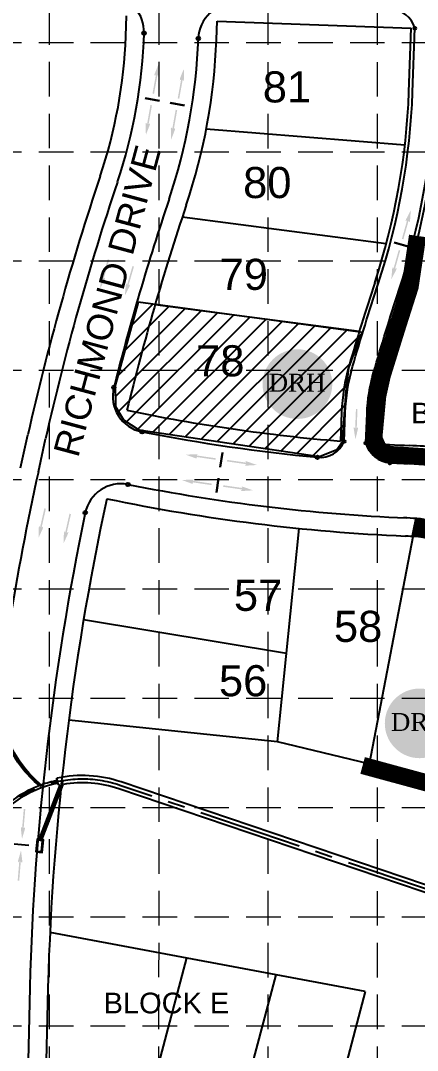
# Model space of a CAD drawing. Header units: inches. Extents: x 3312 to 5850, y 7905 to 11961.
# Drawn here: x 4058 to 4288, y 9982 to 10578 of the extents above; entities that cross this region are included whole.
import ezdxf
from ezdxf.enums import TextEntityAlignment as Align

# ---------------------------------------------------------------- set-up
doc = ezdxf.new("R2010")
doc.units = ezdxf.units.IN
doc.header["$LTSCALE"] = 80
doc.header["$MEASUREMENT"] = 0
doc.linetypes.add('CENTER2', pattern=[1.125, 0.75, -0.125, 0.125, -0.125])
doc.linetypes.add('HIDDEN', pattern=[0.375, 0.25, -0.125])
for name, color, linetype in [('1 BLOCK NUMBER', 7, 'Continuous'), ('1 LOT NUMBER', 7, 'Continuous'), ('BASE', 7, 'Continuous'), ('ECB', 84, 'Continuous'), ('grid', 254, 'HIDDEN'), ('LEGEND', 7, 'Continuous'), ('LOT NUM', 7, 'Continuous'), ('LOTLINE', 7, 'Continuous'), ('PAVING', 7, 'Continuous'), ('ROW', 7, 'Continuous'), ('SILT', 200, 'Continuous'), ('SODDED LOT', 2, 'Continuous'), ('STORM', 250, 'Continuous'), ('STORM CL', 7, 'CENTER2'), ('STORM INLET', 250, 'Continuous')]:
    doc.layers.add(name, color=color, linetype=linetype)
doc.styles.add('DRHorton', font='dutcheb.ttf')
doc.styles.get("Standard").update_dxf_attribs({"font": 'ARIAL.TTF', "height": 25})

# ---------------------------------------------------------------- blocks, each defined once
blk = doc.blocks.new('DRHorton')
h = blk.add_hatch(color=1)
h.paths.add_polyline_path([(78.7, 25.78, 1), (40.43, 25.78, 1)])
h.paths.add_polyline_path([(42.33, 17.91), (76.5, 17.91), (76.5, 34.87), (42.33, 34.87)], flags=24)
at = {"layer": 'BASE', "color": 176, "style": 'DRHorton'}
blk.add_text('DRH', height=9.814, dxfattribs=at).set_placement((59.39, 21.64), align=Align.CENTER)

msp = doc.modelspace()

# ---------------------------------------------------------------- hatches: boundary and pattern name
at = {"layer": 'PAVING', "linetype": 'Continuous', "lineweight": 30}
h = msp.add_hatch(color=256, dxfattribs=at)
edge = h.paths.add_edge_path()
edge.add_line((4137.84, 10545.86), (4137.42, 10546.51))
edge.add_line((4137.42, 10546.51), (4135.45, 10535.58))
edge.add_line((4135.45, 10535.58), (4134.56, 10535.74))
edge.add_line((4134.56, 10535.74), (4136.53, 10546.67))
edge.add_line((4136.53, 10546.67), (4135.8, 10546.22))
edge.add_line((4135.8, 10546.22), (4135.8, 10546.22))
edge.add_ellipse((4135.86, 10546.79), major_axis=(-0.105, -0.579), ratio=0.285714, start_angle=-125.83153, end_angle=14.49672, ccw=False)
edge.add_line((4135.79, 10547.15), (4135.79, 10547.15))
edge.add_line((4135.79, 10547.15), (4138.08, 10552.85))
edge.add_line((4138.08, 10552.85), (4138.18, 10546.71))
edge.add_line((4138.18, 10546.71), (4138.18, 10546.71))
edge.add_ellipse((4137.99, 10546.41), major_axis=(-0.105, -0.579), ratio=0.285714, start_angle=-17.18267, end_angle=124.72693, ccw=False)
edge.add_line((4137.84, 10545.86), (4137.84, 10545.86))
edge.add_line((4137.84, 10545.86), (4137.84, 10545.86))
edge.add_line((4137.84, 10545.86), (4137.84, 10545.86))
h = msp.add_hatch(color=256, dxfattribs=at)
edge = h.paths.add_edge_path()
edge.add_line((4152.43, 10543.13), (4152.01, 10543.78))
edge.add_line((4152.01, 10543.78), (4150.04, 10532.84))
edge.add_line((4150.04, 10532.84), (4149.15, 10533))
edge.add_line((4149.15, 10533), (4151.12, 10543.94))
edge.add_line((4151.12, 10543.94), (4150.39, 10543.48))
edge.add_line((4150.39, 10543.48), (4150.39, 10543.48))
edge.add_ellipse((4150.45, 10544.05), major_axis=(-0.105, -0.579), ratio=0.285714, start_angle=-125.83153, end_angle=14.49672, ccw=False)
edge.add_line((4150.38, 10544.41), (4150.38, 10544.41))
edge.add_line((4150.38, 10544.41), (4152.67, 10550.11))
edge.add_line((4152.67, 10550.11), (4152.77, 10543.97))
edge.add_line((4152.77, 10543.97), (4152.77, 10543.98))
edge.add_ellipse((4152.58, 10543.67), major_axis=(-0.105, -0.579), ratio=0.285714, start_angle=-17.18267, end_angle=124.72693, ccw=False)
edge.add_line((4152.43, 10543.13), (4152.43, 10543.13))
edge.add_line((4152.43, 10543.13), (4152.43, 10543.13))
edge.add_line((4152.43, 10543.13), (4152.43, 10543.13))
h = msp.add_hatch(color=256, dxfattribs=at)
edge = h.paths.add_edge_path()
edge.add_line((4132.94, 10518.49), (4132.32, 10518.02))
edge.add_line((4132.32, 10518.02), (4134.26, 10528.96))
edge.add_line((4134.26, 10528.96), (4133.38, 10529.12))
edge.add_line((4133.38, 10529.12), (4131.43, 10518.18))
edge.add_line((4131.43, 10518.18), (4130.91, 10518.86))
edge.add_line((4130.91, 10518.86), (4130.9, 10518.86))
edge.add_ellipse((4130.76, 10518.31), major_axis=(0.103, 0.579), ratio=0.285714, start_angle=345.50328, end_angle=485.83153)
edge.add_line((4130.57, 10517.99), (4130.57, 10517.99))
edge.add_line((4130.57, 10517.99), (4130.74, 10511.85))
edge.add_line((4130.74, 10511.85), (4132.97, 10517.57))
edge.add_line((4132.97, 10517.57), (4132.97, 10517.57))
edge.add_ellipse((4132.89, 10517.93), major_axis=(0.103, 0.579), ratio=0.285714, start_angle=235.27307, end_angle=377.18267)
edge.add_line((4132.94, 10518.49), (4132.94, 10518.49))
edge.add_line((4132.94, 10518.49), (4132.94, 10518.49))
edge.add_line((4132.94, 10518.49), (4132.94, 10518.49))
h = msp.add_hatch(color=256, dxfattribs=at)
edge = h.paths.add_edge_path()
edge.add_line((4147.53, 10515.75), (4146.91, 10515.28))
edge.add_line((4146.91, 10515.28), (4148.85, 10526.23))
edge.add_line((4148.85, 10526.23), (4147.96, 10526.39))
edge.add_line((4147.96, 10526.39), (4146.02, 10515.44))
edge.add_line((4146.02, 10515.44), (4145.5, 10516.12))
edge.add_line((4145.5, 10516.12), (4145.49, 10516.12))
edge.add_ellipse((4145.35, 10515.57), major_axis=(0.103, 0.579), ratio=0.285714, start_angle=345.50328, end_angle=485.83153)
edge.add_line((4145.16, 10515.26), (4145.16, 10515.26))
edge.add_line((4145.16, 10515.26), (4145.33, 10509.12))
edge.add_line((4145.33, 10509.12), (4147.56, 10514.84))
edge.add_line((4147.56, 10514.84), (4147.56, 10514.84))
edge.add_ellipse((4147.48, 10515.19), major_axis=(0.103, 0.579), ratio=0.285714, start_angle=235.27307, end_angle=377.18267)
edge.add_line((4147.53, 10515.75), (4147.53, 10515.75))
edge.add_line((4147.53, 10515.75), (4147.53, 10515.75))
edge.add_line((4147.53, 10515.75), (4147.53, 10515.75))
h = msp.add_hatch(color=256, dxfattribs=at)
edge = h.paths.add_edge_path()
edge.add_line((4281.12, 10461.98), (4281.78, 10462.39))
edge.add_line((4281.78, 10462.39), (4278.8, 10451.68))
edge.add_line((4278.8, 10451.68), (4279.66, 10451.44))
edge.add_line((4279.66, 10451.44), (4282.65, 10462.14))
edge.add_line((4282.65, 10462.14), (4283.11, 10461.42))
edge.add_line((4283.11, 10461.42), (4283.11, 10461.42))
edge.add_ellipse((4283.3, 10461.95), major_axis=(-0.158, -0.566), ratio=0.285714, start_angle=345.50328, end_angle=485.83153)
edge.add_line((4283.53, 10462.25), (4283.52, 10462.25))
edge.add_line((4283.52, 10462.25), (4283.95, 10468.38))
edge.add_line((4283.95, 10468.38), (4281.18, 10462.9))
edge.add_line((4281.18, 10462.9), (4281.18, 10462.9))
edge.add_ellipse((4281.23, 10462.54), major_axis=(-0.158, -0.566), ratio=0.285714, start_angle=235.27307, end_angle=377.18267)
edge.add_line((4281.12, 10461.98), (4281.12, 10461.98))
edge.add_line((4281.12, 10461.98), (4281.12, 10461.98))
edge.add_line((4281.12, 10461.98), (4281.12, 10461.98))
h = msp.add_hatch(color=256, dxfattribs=at)
edge = h.paths.add_edge_path()
edge.add_line((4273.61, 10435.21), (4273.96, 10434.52))
edge.add_line((4273.96, 10434.52), (4276.98, 10445.21))
edge.add_line((4276.98, 10445.21), (4277.85, 10444.97))
edge.add_line((4277.85, 10444.97), (4274.83, 10434.27))
edge.add_line((4274.83, 10434.27), (4275.6, 10434.66))
edge.add_line((4275.6, 10434.66), (4275.61, 10434.66))
edge.add_ellipse((4275.49, 10434.1), major_axis=(0.16, 0.566), ratio=0.285714, start_angle=-125.83153, end_angle=14.49672, ccw=False)
edge.add_line((4275.53, 10433.73), (4275.53, 10433.73))
edge.add_line((4275.53, 10433.73), (4272.7, 10428.28))
edge.add_line((4272.7, 10428.28), (4273.19, 10434.39))
edge.add_line((4273.19, 10434.39), (4273.19, 10434.39))
edge.add_ellipse((4273.41, 10434.68), major_axis=(0.16, 0.566), ratio=0.285714, start_angle=-17.18267, end_angle=124.72693, ccw=False)
edge.add_line((4273.61, 10435.21), (4273.61, 10435.21))
edge.add_line((4273.61, 10435.21), (4273.61, 10435.21))
edge.add_line((4273.61, 10435.21), (4273.61, 10435.21))
at = {"layer": 'PAVING'}
h = msp.add_hatch(color=256, dxfattribs=at)
edge = h.paths.add_edge_path()
edge.add_line((4105.25, 10429.87), (4105.6, 10429.18))
edge.add_line((4105.6, 10429.18), (4108.68, 10439.85))
edge.add_line((4108.68, 10439.85), (4109.55, 10439.6))
edge.add_line((4109.55, 10439.6), (4106.47, 10428.93))
edge.add_line((4106.47, 10428.93), (4107.24, 10429.3))
edge.add_line((4107.24, 10429.3), (4107.24, 10429.3))
edge.add_ellipse((4107.12, 10428.75), major_axis=(0.163, 0.565), ratio=0.285714, start_angle=-125.83153, end_angle=14.49672, ccw=False)
edge.add_line((4107.16, 10428.38), (4107.16, 10428.38))
edge.add_line((4107.16, 10428.38), (4104.3, 10422.94))
edge.add_line((4104.3, 10422.94), (4104.82, 10429.06))
edge.add_line((4104.82, 10429.06), (4104.82, 10429.06))
edge.add_ellipse((4105.05, 10429.34), major_axis=(0.163, 0.565), ratio=0.285714, start_angle=-17.18267, end_angle=124.72693, ccw=False)
edge.add_line((4105.25, 10429.87), (4105.25, 10429.87))
edge.add_line((4105.25, 10429.87), (4105.25, 10429.87))
edge.add_line((4105.25, 10429.87), (4105.25, 10429.87))
h = msp.add_hatch(color=256, dxfattribs=at)
edge = h.paths.add_edge_path()
edge.add_line((4119.55, 10425.89), (4119.9, 10425.2))
edge.add_line((4119.9, 10425.2), (4122.98, 10435.87))
edge.add_line((4122.98, 10435.87), (4123.85, 10435.62))
edge.add_line((4123.85, 10435.62), (4120.77, 10424.95))
edge.add_line((4120.77, 10424.95), (4121.54, 10425.32))
edge.add_line((4121.54, 10425.32), (4121.54, 10425.33))
edge.add_ellipse((4121.42, 10424.77), major_axis=(0.163, 0.565), ratio=0.285714, start_angle=-125.83153, end_angle=14.49672, ccw=False)
edge.add_line((4121.46, 10424.4), (4121.46, 10424.4))
edge.add_line((4121.46, 10424.4), (4118.6, 10418.96))
edge.add_line((4118.6, 10418.96), (4119.12, 10425.08))
edge.add_line((4119.12, 10425.08), (4119.12, 10425.08))
edge.add_ellipse((4119.35, 10425.36), major_axis=(0.163, 0.565), ratio=0.285714, start_angle=-17.18267, end_angle=124.72693, ccw=False)
edge.add_line((4119.55, 10425.89), (4119.55, 10425.89))
edge.add_line((4119.55, 10425.89), (4119.55, 10425.89))
edge.add_line((4119.55, 10425.89), (4119.55, 10425.89))
h = msp.add_hatch(color=256, dxfattribs=at)
edge = h.paths.add_edge_path()
edge.add_line((4253.22, 10342.48), (4252.67, 10341.94))
edge.add_line((4252.67, 10341.94), (4253.12, 10353.04))
edge.add_line((4253.12, 10353.04), (4252.22, 10353.08))
edge.add_line((4252.22, 10353.08), (4251.77, 10341.97))
edge.add_line((4251.77, 10341.97), (4251.15, 10342.58))
edge.add_line((4251.15, 10342.58), (4251.15, 10342.58))
edge.add_ellipse((4251.09, 10342.01), major_axis=(0.024, 0.588), ratio=0.285714, start_angle=345.50328, end_angle=485.83153)
edge.add_line((4250.94, 10341.67), (4250.94, 10341.67))
edge.add_line((4250.94, 10341.67), (4251.93, 10335.61))
edge.add_line((4251.93, 10335.61), (4253.37, 10341.58))
edge.add_line((4253.37, 10341.58), (4253.37, 10341.58))
edge.add_ellipse((4253.24, 10341.92), major_axis=(0.024, 0.588), ratio=0.285714, start_angle=235.27307, end_angle=377.18267)
edge.add_line((4253.22, 10342.48), (4253.22, 10342.48))
edge.add_line((4253.22, 10342.48), (4253.22, 10342.48))
edge.add_line((4253.22, 10342.48), (4253.22, 10342.48))
at = {"layer": 'PAVING', "linetype": 'Continuous', "lineweight": 30}
h = msp.add_hatch(color=256, dxfattribs=at)
edge = h.paths.add_edge_path()
edge.add_line((4160.77, 10326.68), (4160.13, 10326.24))
edge.add_line((4160.13, 10326.24), (4171.13, 10324.63))
edge.add_line((4171.13, 10324.63), (4171, 10323.74))
edge.add_line((4171, 10323.74), (4160, 10325.35))
edge.add_line((4160, 10325.35), (4160.48, 10324.63))
edge.add_line((4160.48, 10324.63), (4160.48, 10324.63))
edge.add_ellipse((4159.91, 10324.67), major_axis=(0.582, -0.085), ratio=0.285714, start_angle=-125.83153, end_angle=14.49672, ccw=False)
edge.add_line((4159.55, 10324.59), (4159.55, 10324.59))
edge.add_line((4159.55, 10324.59), (4153.78, 10326.68))
edge.add_line((4153.78, 10326.68), (4159.91, 10326.99))
edge.add_line((4159.91, 10326.99), (4159.91, 10326.99))
edge.add_ellipse((4160.22, 10326.81), major_axis=(0.582, -0.085), ratio=0.285714, start_angle=-17.18267, end_angle=124.72693, ccw=False)
edge.add_line((4160.77, 10326.68), (4160.77, 10326.68))
edge.add_line((4160.77, 10326.68), (4160.77, 10326.68))
edge.add_line((4160.77, 10326.68), (4160.77, 10326.68))
h = msp.add_hatch(color=256, dxfattribs=at)
edge = h.paths.add_edge_path()
edge.add_line((4188.29, 10322.7), (4188.78, 10322.1))
edge.add_line((4188.78, 10322.1), (4177.78, 10323.67))
edge.add_line((4177.78, 10323.67), (4177.65, 10322.78))
edge.add_line((4177.65, 10322.78), (4188.65, 10321.2))
edge.add_line((4188.65, 10321.2), (4187.99, 10320.65))
edge.add_line((4187.99, 10320.65), (4187.99, 10320.65))
edge.add_ellipse((4188.54, 10320.53), major_axis=(-0.582, 0.083), ratio=0.285714, start_angle=345.50328, end_angle=485.83153)
edge.add_line((4188.87, 10320.35), (4188.87, 10320.35))
edge.add_line((4188.87, 10320.35), (4195, 10320.72))
edge.add_line((4195, 10320.72), (4189.21, 10322.76))
edge.add_line((4189.21, 10322.76), (4189.21, 10322.75))
edge.add_ellipse((4188.86, 10322.67), major_axis=(-0.582, 0.083), ratio=0.285714, start_angle=235.27307, end_angle=377.18267)
edge.add_line((4188.29, 10322.7), (4188.29, 10322.7))
edge.add_line((4188.29, 10322.7), (4188.29, 10322.7))
edge.add_line((4188.29, 10322.7), (4188.29, 10322.7))
h = msp.add_hatch(color=256, dxfattribs=at)
edge = h.paths.add_edge_path()
edge.add_line((4158.52, 10312.01), (4157.88, 10311.57))
edge.add_line((4157.88, 10311.57), (4168.88, 10309.96))
edge.add_line((4168.88, 10309.96), (4168.75, 10309.07))
edge.add_line((4168.75, 10309.07), (4157.76, 10310.67))
edge.add_line((4157.76, 10310.67), (4158.23, 10309.96))
edge.add_line((4158.23, 10309.96), (4158.24, 10309.96))
edge.add_ellipse((4157.67, 10310), major_axis=(0.582, -0.085), ratio=0.285714, start_angle=-125.83153, end_angle=14.49672, ccw=False)
edge.add_line((4157.31, 10309.91), (4157.31, 10309.92))
edge.add_line((4157.31, 10309.92), (4151.53, 10312.01))
edge.add_line((4151.53, 10312.01), (4157.66, 10312.32))
edge.add_line((4157.66, 10312.32), (4157.66, 10312.32))
edge.add_ellipse((4157.97, 10312.13), major_axis=(0.582, -0.085), ratio=0.285714, start_angle=-17.18267, end_angle=124.72693, ccw=False)
edge.add_line((4158.52, 10312), (4158.52, 10312.01))
edge.add_line((4158.52, 10312.01), (4158.52, 10312.01))
edge.add_line((4158.52, 10312.01), (4158.52, 10312.01))
h = msp.add_hatch(color=256, dxfattribs=at)
edge = h.paths.add_edge_path()
edge.add_line((4186.05, 10308.02), (4186.53, 10307.42))
edge.add_line((4186.53, 10307.42), (4175.53, 10309))
edge.add_line((4175.53, 10309), (4175.4, 10308.1))
edge.add_line((4175.4, 10308.1), (4186.4, 10306.53))
edge.add_line((4186.4, 10306.53), (4185.74, 10305.98))
edge.add_line((4185.74, 10305.98), (4185.74, 10305.98))
edge.add_ellipse((4186.3, 10305.86), major_axis=(-0.582, 0.083), ratio=0.285714, start_angle=345.50328, end_angle=485.83153)
edge.add_line((4186.62, 10305.67), (4186.62, 10305.67))
edge.add_line((4186.62, 10305.67), (4192.75, 10306.05))
edge.add_line((4192.75, 10306.05), (4186.96, 10308.08))
edge.add_line((4186.96, 10308.08), (4186.96, 10308.08))
edge.add_ellipse((4186.61, 10307.99), major_axis=(-0.582, 0.083), ratio=0.285714, start_angle=235.27307, end_angle=377.18267)
edge.add_line((4186.05, 10308.02), (4186.05, 10308.02))
edge.add_line((4186.05, 10308.02), (4186.05, 10308.02))
edge.add_line((4186.05, 10308.02), (4186.05, 10308.02))
at = {"layer": 'PAVING'}
h = msp.add_hatch(color=256, dxfattribs=at)
edge = h.paths.add_edge_path()
edge.add_line((4069.19, 10285.45), (4069.58, 10284.78))
edge.add_line((4069.58, 10284.78), (4072.03, 10295.62))
edge.add_line((4072.03, 10295.62), (4072.91, 10295.42))
edge.add_line((4072.91, 10295.42), (4070.46, 10284.58))
edge.add_line((4070.46, 10284.58), (4071.21, 10285.01))
edge.add_line((4071.21, 10285.01), (4071.21, 10285.01))
edge.add_ellipse((4071.13, 10284.44), major_axis=(0.129, 0.574), ratio=0.285714, start_angle=-125.83153, end_angle=14.49672, ccw=False)
edge.add_line((4071.19, 10284.08), (4071.19, 10284.08))
edge.add_line((4071.19, 10284.08), (4068.65, 10278.48))
edge.add_line((4068.65, 10278.48), (4068.81, 10284.62))
edge.add_line((4068.81, 10284.62), (4068.81, 10284.62))
edge.add_ellipse((4069.02, 10284.91), major_axis=(0.129, 0.574), ratio=0.285714, start_angle=-17.18267, end_angle=124.72693, ccw=False)
edge.add_line((4069.2, 10285.45), (4069.19, 10285.45))
edge.add_line((4069.19, 10285.45), (4069.19, 10285.45))
edge.add_line((4069.19, 10285.45), (4069.19, 10285.45))
h = msp.add_hatch(color=256, dxfattribs=at)
edge = h.paths.add_edge_path()
edge.add_line((4083.7, 10282.32), (4084.09, 10281.65))
edge.add_line((4084.09, 10281.65), (4086.54, 10292.5))
edge.add_line((4086.54, 10292.5), (4087.42, 10292.3))
edge.add_line((4087.42, 10292.3), (4084.97, 10281.46))
edge.add_line((4084.97, 10281.46), (4085.72, 10281.88))
edge.add_line((4085.72, 10281.88), (4085.72, 10281.88))
edge.add_ellipse((4085.64, 10281.32), major_axis=(0.129, 0.574), ratio=0.285714, start_angle=-125.83153, end_angle=14.49672, ccw=False)
edge.add_line((4085.7, 10280.95), (4085.7, 10280.95))
edge.add_line((4085.7, 10280.95), (4083.16, 10275.36))
edge.add_line((4083.16, 10275.36), (4083.32, 10281.49))
edge.add_line((4083.32, 10281.49), (4083.33, 10281.49))
edge.add_ellipse((4083.53, 10281.79), major_axis=(0.129, 0.574), ratio=0.285714, start_angle=-17.18267, end_angle=124.72693, ccw=False)
edge.add_line((4083.71, 10282.32), (4083.7, 10282.32))
edge.add_line((4083.7, 10282.32), (4083.7, 10282.32))
edge.add_line((4083.7, 10282.32), (4083.7, 10282.32))
h = msp.add_hatch(color=256, dxfattribs=at)
edge = h.paths.add_edge_path()
edge.add_line((4058.68, 10111.17), (4059.16, 10110.56))
edge.add_line((4059.16, 10110.56), (4060.12, 10121.63))
edge.add_line((4060.12, 10121.63), (4061.01, 10121.55))
edge.add_line((4061.01, 10121.55), (4060.06, 10110.48))
edge.add_line((4060.06, 10110.48), (4060.74, 10111))
edge.add_line((4060.74, 10111), (4060.74, 10111))
edge.add_ellipse((4060.74, 10110.43), major_axis=(0.051, 0.586), ratio=0.285714, start_angle=-125.83153, end_angle=14.49672, ccw=False)
edge.add_line((4060.84, 10110.08), (4060.84, 10110.08))
edge.add_line((4060.84, 10110.08), (4059.09, 10104.19))
edge.add_line((4059.09, 10104.19), (4058.42, 10110.29))
edge.add_line((4058.42, 10110.29), (4058.42, 10110.29))
edge.add_ellipse((4058.58, 10110.61), major_axis=(0.051, 0.586), ratio=0.285714, start_angle=-17.18267, end_angle=124.72693, ccw=False)
edge.add_line((4058.68, 10111.17), (4058.68, 10111.17))
edge.add_line((4058.68, 10111.17), (4058.68, 10111.17))
edge.add_line((4058.68, 10111.17), (4058.68, 10111.17))
h = msp.add_hatch(color=256, dxfattribs=at)
edge = h.paths.add_edge_path()
edge.add_line((4056.94, 10090.69), (4057.51, 10091.21))
edge.add_line((4057.51, 10091.21), (4056.59, 10080.13))
edge.add_line((4056.59, 10080.13), (4057.49, 10080.06))
edge.add_line((4057.49, 10080.06), (4058.41, 10091.13))
edge.add_line((4058.41, 10091.13), (4059, 10090.5))
edge.add_line((4059, 10090.5), (4059, 10090.5))
edge.add_ellipse((4059.09, 10091.07), major_axis=(-0.049, -0.586), ratio=0.285714, start_angle=345.50328, end_angle=485.83153)
edge.add_line((4059.26, 10091.4), (4059.25, 10091.4))
edge.add_line((4059.25, 10091.4), (4058.52, 10097.5))
edge.add_line((4058.52, 10097.5), (4056.83, 10091.59))
edge.add_line((4056.83, 10091.59), (4056.83, 10091.6))
edge.add_ellipse((4056.94, 10091.25), major_axis=(-0.049, -0.586), ratio=0.285714, start_angle=235.27307, end_angle=377.18267)
edge.add_line((4056.94, 10090.69), (4056.94, 10090.69))
edge.add_line((4056.94, 10090.69), (4056.94, 10090.69))
edge.add_line((4056.94, 10090.69), (4056.94, 10090.69))
at = {"layer": 'SODDED LOT'}
h = msp.add_hatch(dxfattribs=at)
h.set_pattern_fill('ANSI31', color=256, scale=60, style=0)
h.paths.add_polyline_path([(4256.28, 10397.4), (4126.19, 10414.98), (4112.95, 10366.82), (4113.19, 10354.54), (4117.76, 10346.83), (4126.68, 10341.05), (4231.23, 10325.64), (4241.1, 10329.74), (4244.48, 10334.31), (4246.65, 10363.21), (4248.09, 10376.93), (4254.84, 10395.48)])

# ---------------------------------------------------------------- linework, layer by layer
at = {"layer": 'ECB', "const_width": 10}
for points in [[(4825.04, 10142.13), (4780.65, 10142.99), (4605.21, 10183.29), (4571.75, 10192.07), (4513.27, 10214.28), (4391.96, 10302.65), (4368.17, 10323.7), (4340.34, 10331.17), (4318.63, 10327.63), (4297.33, 10325.04), (4270.85, 10326.83), (4265.28, 10329.82), (4262.49, 10336.18), (4264.79, 10360.84), (4267.4, 10372.55), (4275.89, 10399.98), (4283.52, 10424), (4287.87, 10453.34)], [(4285.31, 10284.92), (4299.61, 10282.02), (4307.92, 10278.43), (4332.55, 10261.47), (4379.08, 10258), (4396.64, 10249.94), (4442.45, 10215.44)]]:
    msp.add_lwpolyline(points, dxfattribs=at)
at = {"layer": 'grid', "color": 252, "linetype": 'HIDDEN', "lineweight": 0}
for p, q in [((4074.84, 8224.08), (4074.97, 11891.66)), ((4138.13, 8224.07), (4138.52, 11891.58)), ((4201.38, 8224.06), (4201.38, 11894.2)), ((4264.66, 8224.05), (4264.66, 11894.2)), ((3378.79, 10565.4), (5783.3, 10565.4)), ((3378.79, 10502.12), (5783.3, 10502.12)), ((3378.79, 10438.84), (5783.3, 10438.84)), ((3378.79, 10375.57), (5783.3, 10375.57)), ((3378.79, 10312.29), (5783.3, 10312.29)), ((3378.79, 10249.01), (5783.3, 10249.01)), ((3378.79, 10185.74), (5783.3, 10185.74)), ((3378.79, 10122.46), (5783.3, 10122.46)), ((3378.79, 10059.18), (5783.3, 10059.18)), ((3378.79, 9995.91), (5783.3, 9995.91))]:
    msp.add_line(p, q, dxfattribs=at)
at = {"layer": 'LOTLINE'}
for p, q in [((4280.53, 10505.84), (4165.66, 10515.25)), ((4269.78, 10448.85), (4151.79, 10464.31)), ((4254.11, 10397.96), (4136.03, 10413.43)), ((4206.89, 10160.51), (4219.4, 10284.01)), ((4260.01, 10147.63), (4285.28, 10279.32)), ((4212.05, 10211.48), (4094.73, 10231.12)), ((4206.89, 10160.51), (4086.12, 10172.88)), ((4304.1, 10136.94), (4206.89, 10160.51)), ((4257.61, 10015.87), (4075.29, 10050.08)), ((4154.13, 10035.29), (4120.56, 9908.38)), ((4205.87, 10025.58), (4170.67, 9892.53)), ((4257.61, 10015.87), (4220.09, 9874.05))]:
    msp.add_line(p, q, dxfattribs=at)
at = {"layer": 'PAVING'}
for p, q in [((4284.97, 10536.62), (4286.34, 10573.56)), ((4245.42, 10334.35), (4246.03, 10351.04)), ((4257.99, 10333.41), (4258.63, 10350.57)), ((4068.55, 10316.84), (4072.73, 10335.85)), ((4062.98, 10100.47), (4054.62, 10101.22)), ((4063.36, 10009.34), (4062.32, 9961.58))]:
    msp.add_line(p, q, dxfattribs=at)
at = {"layer": 'PAVING', "linetype": 'Continuous', "lineweight": 30}
for p, q in [((4130.28, 10533.11), (4138.54, 10531.59)), ((4144.87, 10530.37), (4153.13, 10528.85)), ((4282.36, 10447.17), (4274.28, 10449.48)), ((4173.77, 10319.55), (4175.01, 10327.86)), ((4171.52, 10304.88), (4172.76, 10313.19))]:
    msp.add_line(p, q, dxfattribs=at)
at = {"layer": 'PAVING'}
for centre, radius in [((4286.34, 10573.56), 0.788), ((4129.68, 10570.78), 1.05), ((4161.08, 10567.69), 1.05), ((4112.21, 10365.65), 1.05), ((4128.52, 10339.92), 1.05), ((4245.42, 10334.35), 0.788), ((4257.99, 10333.41), 0.788), ((4229.97, 10325.17), 1.05), ((4271.9, 10322.04), 1.05), ((4120.33, 10309.43), 1.05), ((4095.68, 10293.11), 1.05)]:
    msp.add_circle(centre, radius, dxfattribs=at)
for centre, radius, start, end in [((4108.68, 10571.56), 21, 358.31615, 81.87934), ((4182.07, 10566.91), 21, 87.87775, 177.91084), ((4271.7, 10569.37), 15.22, 15.95693, 87.87781), ((3830.55, 10579.74), 299.25, 341.45919, 358.31615), ((3830.55, 10579.74), 330.75, 341.45919, 357.91084), ((3882.05, 10551.55), 403.2, 341.7979, 357.87775), ((3882.05, 10551.55), 415.8, 341.7979, 357.87775), ((5544.68, 10004.84), 1508.71, 161.45919, 167.32328), ((5544.68, 10004.84), 1477.21, 161.45919, 165.86231), ((4132.57, 10360.52), 21, 165.86231, 258.88723), ((4327.87, 11354.78), 1034.25, 258.88723, 264.5686), ((4231.41, 10340.33), 15.22, 264.5686, 336.89496), ((4272.73, 10337.24), 15.22, 194.57168, 266.89807), ((4327.87, 11354.78), 1034.25, 266.89807, 267.49706), ((5622.24, 9975.48), 1590.75, 167.6084, 170.89202), ((4270.55, 10043.53), 278.25, 84.23817, 87.87775), ((4116.24, 10288.83), 21, 78.77107, 168.24617), ((4327.87, 11354.78), 1065.75, 258.77107, 267.49706), ((5622.24, 9975.48), 1559.25, 168.24617, 178.75542), ((4270.55, 10043.53), 246.75, 86.07829, 87.87775), ((4283.83, 10237.32), 52.5, 50.31096, 86.07829)]:
    msp.add_arc(centre, radius, start, end, dxfattribs=at)
at = {"layer": 'PAVING', "extrusion": (0, 0, -1)}
for centre, radius, start, end in [((-5544.68, 10004.84), 1347.01, 16.07092, 18.2021), ((-5544.68, 10004.84), 1334.41, 16.07092, 18.2021), ((-4357.26, 10346.92), 111.3, 2.12225, 16.07092), ((-4357.26, 10346.92), 98.7, 2.12225, 16.07092)]:
    msp.add_arc(centre, radius, start, end, dxfattribs=at)
at = {"layer": 'ROW'}
for p, q in [((4119.11, 10569.04), (4119.54, 10580.75)), ((4171.57, 10567.1), (4171.97, 10577.79)), ((4171.97, 10577.79), (4284.24, 10573.63)), ((4282.87, 10536.7), (4284.24, 10573.63)), ((4243.94, 10351.12), (4243.32, 10334.52)), ((4260.72, 10350.5), (4260.09, 10333.27)), ((4058.29, 10319.09), (4062.47, 10338.1)), ((4073.86, 10009.12), (4072.82, 9961.35))]:
    msp.add_line(p, q, dxfattribs=at)
for centre, radius, start, end in [((3830.55, 10579.74), 288.75, 341.45919, 357.87775), ((3830.55, 10579.74), 341.25, 341.45919, 357.87775), ((3882.05, 10551.55), 401.1, 341.7979, 357.87775), ((3882.05, 10551.55), 417.9, 341.7979, 357.87775), ((5544.68, 10004.84), 1519.21, 161.45919, 167.32328), ((5544.68, 10004.84), 1466.71, 161.45919, 166.29233), ((5544.68, 10004.84), 1349.11, 161.7979, 163.92908), ((5544.68, 10004.84), 1332.31, 161.7979, 163.92908), ((4357.26, 10346.92), 113.4, 163.92908, 177.87775), ((4357.26, 10346.92), 96.6, 163.92908, 177.87775), ((4327.87, 11354.78), 1023.75, 258.27019, 265.26285), ((4327.87, 11354.78), 1023.75, 266.20375, 267.49706), ((4270.55, 10043.53), 288.75, 84.23817, 87.49706), ((5622.24, 9975.48), 1548.75, 167.85941, 178.75542), ((4327.87, 11354.78), 1076.25, 258.21908, 267.49706), ((4270.55, 10043.53), 236.25, 86.07829, 87.49706), ((4283.83, 10237.32), 42, 50.31096, 86.07829)]:
    msp.add_arc(centre, radius, start, end, dxfattribs=at)
at = {"layer": 'SILT', "const_width": 10}
msp.add_lwpolyline([(4256.08, 10146.75), (4304.58, 10133.54), (4398.23, 10084.53), (4448.33, 10060.65), (4510.85, 10031.25), (4575.44, 10014.8), (4627.39, 10002.15), (4679.18, 9990.3), (4728.48, 9979.22)], dxfattribs=at)
at = {"layer": 'SODDED LOT'}
msp.add_lwpolyline([(4256.28, 10397.4), (4126.19, 10414.98), (4112.95, 10366.82), (4113.19, 10354.54), (4117.76, 10346.83), (4126.68, 10341.05), (4231.23, 10325.64), (4241.1, 10329.74), (4244.48, 10334.31), (4246.65, 10363.21), (4248.09, 10376.93), (4254.84, 10395.48)], close=True, dxfattribs=at)
at = {"layer": 'STORM', "color": 5}
for p, q in [((4080.19, 10135.27), (4079.33, 10139.38)), ((4068.94, 10103.87), (4081.07, 10135.45)), ((4070.57, 10103.73), (4082.89, 10135.78))]:
    msp.add_line(p, q, dxfattribs=at)
at = {"layer": 'STORM', "color": 5, "flags": 128}
for points in [[(4304.4, 10073.49), (4116.42, 10137.17), (4116.42, 10137.17, 0.134426), (4079.33, 10139.38)], [(4303.05, 10069.51), (4115.07, 10133.2), (4115.07, 10133.2, 0.123904), (4082.89, 10135.78)]]:
    msp.add_lwpolyline(points, format="xyb", dxfattribs=at)
at = {"layer": 'STORM', "color": 5, "extrusion": (0, 0, -1)}
for radius, start in [(68.78, 310.18704), (67.73, 309.67396)]:
    msp.add_arc((-4113.47, 10187.53), radius, start, 334.9638, dxfattribs=at)
at = {"layer": 'STORM', "color": 5}
for radius, start, end in [(69.04, 101.90859, 110.00039), (69.04, 114.65059, 148.51169), (67.46, 101.90859, 147.83587), (69.04, 111.00873, 114.65059), (66.15, 101.13418, 101.90859)]:
    msp.add_arc((4093.84, 10070.54), radius, start, end, dxfattribs=at)
at = {"layer": 'STORM CL', "color": 5}
msp.add_line((4069.56, 10103.29), (4082.86, 10137.9), dxfattribs=at)
at = {"layer": 'STORM CL', "color": 5, "flags": 128}
for points in [[(4070.36, 10134.62, -0.112988), (4051.64, 10158.65), (4051.64, 10158.65), (3996.43, 10276.84), (3996.43, 10276.84, 0.192223), (3769.42, 10490.03), (3769.42, 10490.03), (3712.45, 10512.4), (3712.45, 10512.4, 0.066344), (3694.94, 10516.72)], [(4304.67, 10071.18), (4115.74, 10135.18, 0.351116), (4035.55, 10106.03)]]:
    msp.add_lwpolyline(points, format="xyb", dxfattribs=at)
at = {"layer": 'STORM INLET', "color": 5, "flags": 128}
for points in [[(4067.16, 10096.64), (4070.83, 10096.34), (4071.43, 10103.66), (4067.77, 10103.97)], [(4067.73, 10097.12), (4070.35, 10096.9), (4070.87, 10103.18), (4068.25, 10103.4)]]:
    msp.add_lwpolyline(points, close=True, dxfattribs=at)

# ---------------------------------------------------------------- block references
at = {"layer": 'LEGEND', "xscale": 1.053696000000173, "yscale": 1.053695999999945, "zscale": 1.05369599999999}
for p in [(4155.61, 10340.39), (4226.32, 10143.95)]:
    msp.add_blockref('DRHorton', p, dxfattribs=at)

# ---------------------------------------------------------------- texts
at = {"layer": '1 BLOCK NUMBER'}
for p in [(4284.12, 10350.8), (4106.3, 10009.2)]:
    msp.add_text('BLOCK E ', height=12, dxfattribs=at).set_placement(p, align=Align.MIDDLE_LEFT)
at = {"layer": '1 LOT NUMBER'}
for s, p in [('81', (4198.35, 10539.65)), ('80', (4186.97, 10484.27)), ('79', (4173.37, 10431.12)), ('78', (4159.78, 10381.04)), ('57', (4181.63, 10245.27)), ('58', (4239.49, 10227.28)), ('56', (4172.98, 10195.81))]:
    msp.add_text(s, height=18, dxfattribs=at).set_placement(p, align=Align.MIDDLE_LEFT)
at = {"layer": 'LOT NUM'}
msp.add_text('RICHMOND DRIVE', height=15, rotation=74.943, dxfattribs=at).set_placement((4084.29, 10326.4), align=Align.MIDDLE_LEFT)

doc.saveas('drawing.dxf')
